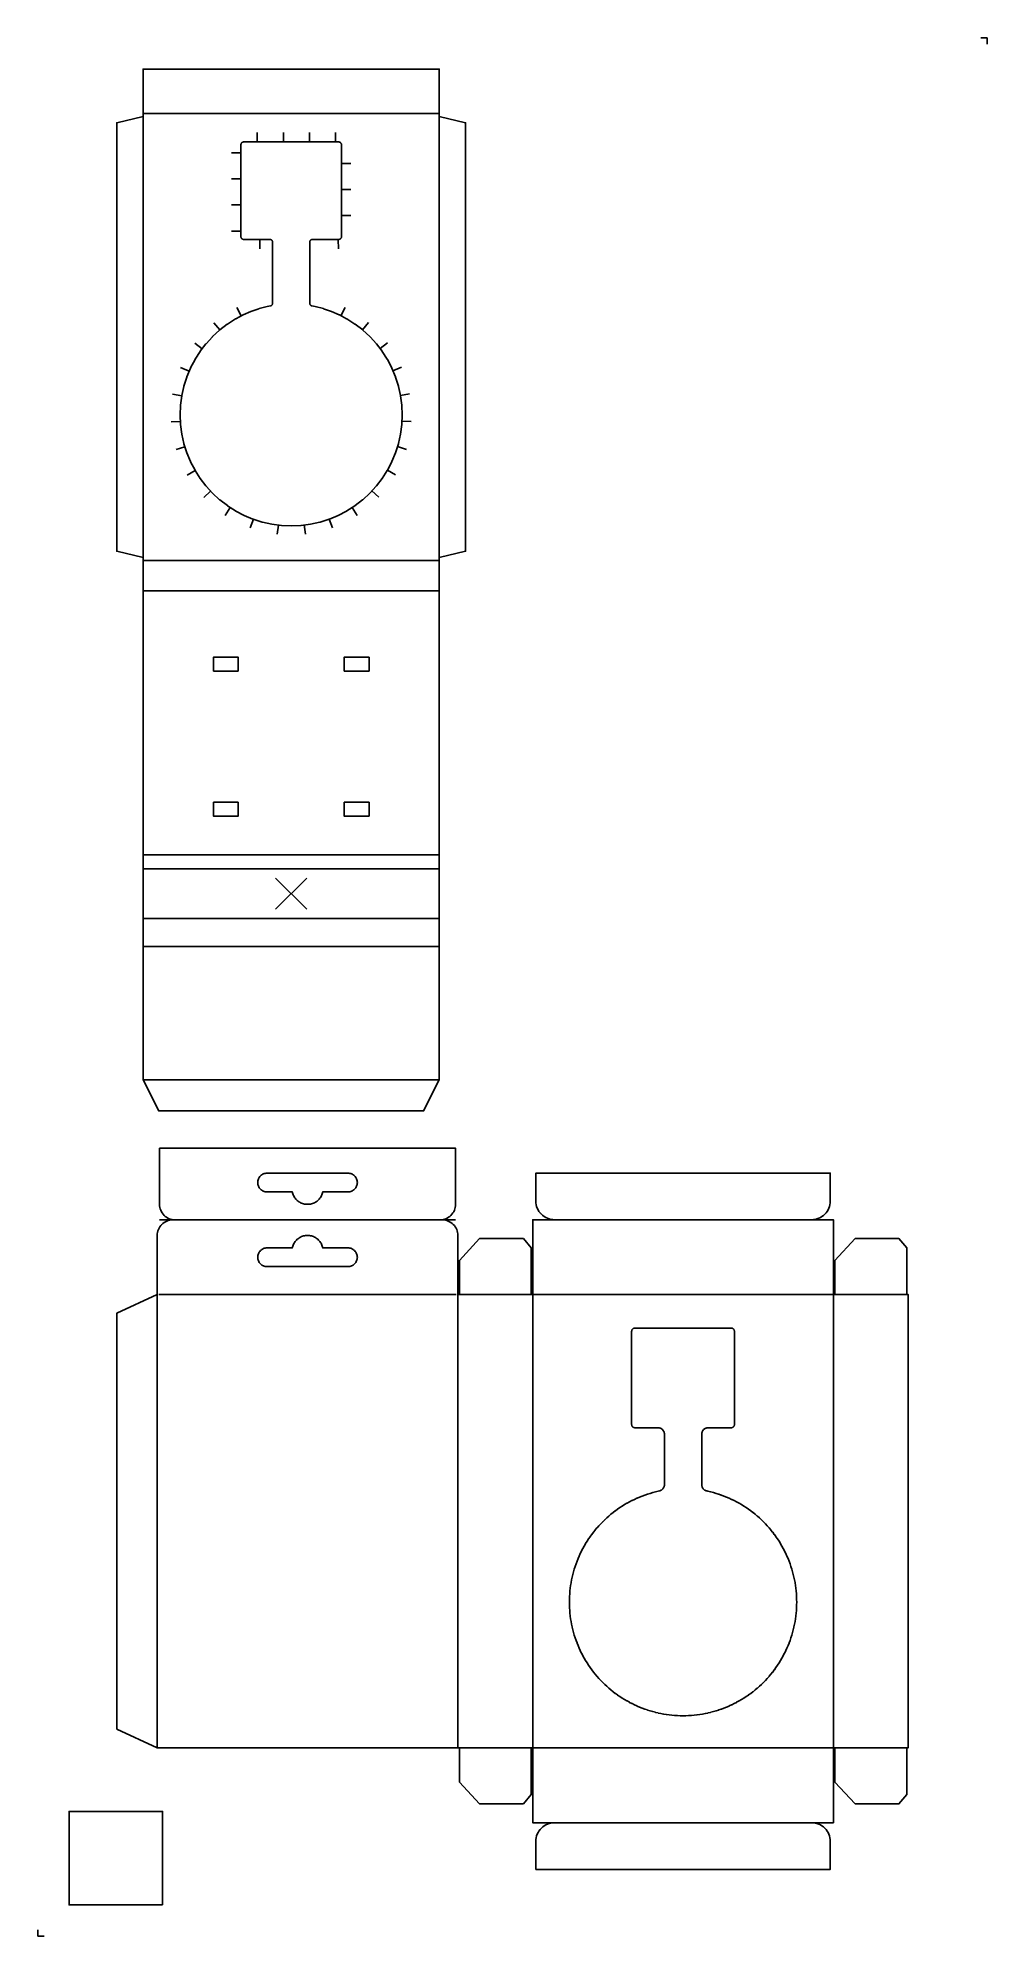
# Model space of a CAD drawing. Extents: x 0 to 305, y 0 to 610.
import ezdxf

# ---------------------------------------------------------------- set-up
doc = ezdxf.new("R2010")
doc.units = 0
for name, color, linetype in [('KONTROLLE_30MM', 7, 'Continuous'), ('RILLEN_BERG', 5, 'Continuous'), ('RILLEN_TAL', 3, 'Continuous'), ('SCHNEIDEN', 1, 'Continuous'), ('SEITENECKEN', 7, 'Continuous')]:
    doc.layers.add(name, color=color, linetype=linetype)

msp = doc.modelspace()

# ---------------------------------------------------------------- linework, layer by layer
at = {"layer": 'KONTROLLE_30MM', "color": 7}
msp.add_lwpolyline([(40, 10), (40, 40), (10, 40), (10, 10)], close=True, dxfattribs=at)
at = {"layer": 'RILLEN_BERG', "color": 5}
for points in [[(33.77, 585.35), (128.87, 585.35)], [(33.77, 441.75), (128.87, 441.75)], [(33.77, 432), (128.87, 432)], [(33.77, 347.2), (128.87, 347.2)], [(33.77, 317.8), (128.87, 317.8)], [(33.77, 275), (128.87, 275)], [(39.05, 230), (134.1, 230)], [(159.9, 230.05), (254.45, 230.05)], [(38.3, 60.45), (38.3, 206)], [(134.85, 60.45), (134.85, 206)], [(135.35, 206), (158.4, 206)], [(158.9, 60.45), (158.9, 206)], [(158.9, 206), (255.45, 206)], [(255.45, 60.45), (255.45, 206)], [(255.95, 206), (279, 206)], [(135.35, 60.45), (158.4, 60.45)], [(158.9, 60.45), (255.45, 60.45)], [(255.95, 60.45), (279, 60.45)], [(159.9, 36.4), (254.45, 36.4)]]:
    msp.add_lwpolyline(points, dxfattribs=at)
at = {"layer": 'RILLEN_TAL', "color": 3}
for points in [[(33.77, 442.75), (33.77, 584.35)], [(128.87, 442.75), (128.87, 584.35)], [(56.33, 406.2), (64.33, 406.2)], [(98.33, 406.2), (106.33, 406.2)], [(56.33, 364.2), (64.33, 364.2)], [(98.33, 364.2), (106.33, 364.2)], [(33.77, 342.75), (128.87, 342.75)], [(33.77, 326.75), (128.87, 326.75)], [(38.8, 206), (134.35, 206)]]:
    msp.add_lwpolyline(points, dxfattribs=at)
at = {"layer": 'SCHNEIDEN', "color": 1}
for points in [[(25.3, 582.35), (25.3, 582.35), (33.77, 584.35), (33.77, 584.35), (33.77, 584.35), (33.77, 584.35), (33.77, 584.35), (33.77, 584.35), (33.77, 584.35), (33.77, 584.35), (33.77, 584.35), (33.77, 584.35), (33.77, 584.35), (33.77, 584.35), (33.77, 584.35), (33.77, 584.35), (33.77, 584.35), (33.77, 599.6), (33.77, 599.6), (33.77, 599.6), (128.87, 599.6), (128.87, 599.6), (128.87, 599.6), (128.87, 584.35), (128.87, 584.35), (128.87, 584.35), (128.87, 584.35), (128.87, 584.35), (128.87, 584.35), (128.87, 584.35), (128.87, 584.35), (128.87, 584.35), (128.87, 584.35), (128.87, 584.35), (128.88, 584.35), (128.88, 584.35), (128.88, 584.35), (128.88, 584.35), (137.35, 582.35), (137.35, 582.35), (137.35, 582.35), (137.35, 444.75), (137.35, 444.75), (137.35, 444.75), (128.88, 442.75), (128.88, 442.75), (128.88, 442.75), (128.88, 442.75), (128.87, 442.75), (128.87, 442.75), (128.87, 442.75), (128.87, 442.75), (128.87, 442.75), (128.87, 442.75), (128.87, 442.75), (128.87, 442.75), (128.87, 442.75), (128.87, 442.75), (128.87, 442.75), (128.87, 275), (128.87, 275), (128.87, 275), (128.87, 275), (128.87, 275), (123.87, 265), (123.87, 265), (123.87, 265), (38.77, 265), (38.77, 265), (38.77, 265), (33.77, 275), (33.77, 275), (33.77, 275), (33.77, 275), (33.77, 275), (33.77, 442.75), (33.77, 442.75), (33.77, 442.75), (33.77, 442.75), (33.77, 442.75), (33.77, 442.75), (33.77, 442.75), (33.77, 442.75), (33.77, 442.75), (33.77, 442.75), (33.77, 442.75), (33.77, 442.75), (33.77, 442.75), (33.77, 442.75), (33.77, 442.75), (25.3, 444.75), (25.3, 444.75), (25.3, 444.75), (25.3, 582.35)], [(78.23, 453.04), (78.16, 453.04), (75.13, 453.44), (75.07, 453.46), (72.09, 454.12), (72.02, 454.14), (69.13, 455.05), (69.06, 455.08), (66.27, 456.24), (66.2, 456.27), (63.53, 457.66), (63.47, 457.7), (60.87, 459.35), (60.82, 459.39), (58.39, 461.26), (58.34, 461.3), (56.1, 463.37), (56.05, 463.42), (54, 465.65), (53.96, 465.71), (52.12, 468.1), (52.08, 468.16), (50.47, 470.7), (50.44, 470.76), (49.03, 473.46), (49, 473.53), (47.83, 476.34), (47.81, 476.4), (46.9, 479.3), (46.88, 479.37), (46.22, 482.33), (46.21, 482.4), (45.82, 485.41), (45.81, 485.48), (45.68, 488.52), (45.68, 488.58), (45.81, 491.59), (45.81, 491.66), (46.2, 494.66), (46.22, 494.72), (46.87, 497.68), (46.88, 497.75), (47.79, 500.65), (47.82, 500.72), (48.99, 503.55), (49.02, 503.61), (50.44, 506.34), (50.47, 506.4), (52.07, 508.92), (52.11, 508.97), (53.93, 511.36), (53.97, 511.41), (56.01, 513.65), (56.06, 513.7), (58.3, 515.77), (58.36, 515.81), (60.79, 517.69), (60.85, 517.73), (63.47, 519.41), (63.53, 519.44), (65.86, 520.67), (65.91, 520.7), (68.35, 521.75), (68.41, 521.78), (70.93, 522.65), (70.99, 522.67), (73.59, 523.35), (73.65, 523.36), (74.65, 523.54), (74.74, 523.57), (74.82, 523.59), (74.89, 523.62), (74.96, 523.66), (75.03, 523.71), (75.08, 523.76), (75.14, 523.82), (75.19, 523.89), (75.23, 523.95), (75.26, 524.02), (75.29, 524.1), (75.31, 524.18), (75.32, 524.25), (75.33, 524.35), (75.33, 544.08), (75.32, 544.18), (75.31, 544.26), (75.29, 544.33), (75.26, 544.41), (75.23, 544.48), (75.19, 544.54), (75.14, 544.61), (75.09, 544.67), (75.03, 544.72), (74.97, 544.76), (74.9, 544.81), (74.83, 544.84), (74.76, 544.86), (74.68, 544.88), (74.6, 544.9), (74.51, 544.9), (66.11, 544.9), (66.06, 544.9), (66.02, 544.9), (65.93, 544.91), (65.92, 544.92), (65.83, 544.94), (65.82, 544.94), (65.74, 544.97), (65.73, 544.97), (65.64, 545.01), (65.64, 545.02), (65.56, 545.07), (65.55, 545.07), (65.48, 545.13), (65.47, 545.13), (65.41, 545.2), (65.4, 545.21), (65.35, 545.28), (65.34, 545.29), (65.29, 545.36), (65.29, 545.37), (65.25, 545.45), (65.24, 545.46), (65.21, 545.55), (65.21, 545.56), (65.19, 545.64), (65.19, 545.66), (65.18, 545.74), (65.18, 545.79), (65.17, 545.83), (65.17, 575.27), (65.18, 575.31), (65.18, 575.36), (65.19, 575.45), (65.19, 575.46), (65.21, 575.54), (65.21, 575.55), (65.24, 575.64), (65.25, 575.65), (65.29, 575.73), (65.29, 575.74), (65.34, 575.82), (65.35, 575.82), (65.4, 575.89), (65.41, 575.9), (65.47, 575.97), (65.48, 575.97), (65.55, 576.03), (65.56, 576.04), (65.64, 576.08), (65.65, 576.09), (65.73, 576.13), (65.74, 576.13), (65.82, 576.16), (65.83, 576.16), (65.92, 576.18), (65.93, 576.19), (66.02, 576.2), (66.06, 576.2), (66.11, 576.2), (96.54, 576.2), (96.59, 576.2), (96.63, 576.2), (96.72, 576.19), (96.73, 576.18), (96.82, 576.16), (96.83, 576.16), (96.91, 576.13), (96.92, 576.13), (97.01, 576.09), (97.01, 576.08), (97.09, 576.04), (97.1, 576.03), (97.17, 575.97), (97.18, 575.97), (97.24, 575.9), (97.25, 575.89), (97.3, 575.82), (97.31, 575.81), (97.36, 575.74), (97.36, 575.73), (97.4, 575.65), (97.41, 575.64), (97.44, 575.55), (97.44, 575.54), (97.46, 575.46), (97.46, 575.44), (97.47, 575.36), (97.47, 575.31), (97.48, 575.27), (97.48, 545.83), (97.47, 545.79), (97.47, 545.74), (97.46, 545.66), (97.46, 545.64), (97.44, 545.56), (97.44, 545.55), (97.41, 545.46), (97.4, 545.45), (97.36, 545.37), (97.36, 545.36), (97.31, 545.29), (97.3, 545.28), (97.25, 545.21), (97.24, 545.2), (97.18, 545.13), (97.17, 545.13), (97.1, 545.07), (97.09, 545.06), (97.01, 545.02), (97, 545.01), (96.92, 544.97), (96.91, 544.97), (96.83, 544.94), (96.82, 544.94), (96.73, 544.92), (96.72, 544.91), (96.63, 544.9), (96.59, 544.9), (96.54, 544.9), (88.14, 544.9), (88.05, 544.9), (87.97, 544.88), (87.89, 544.86), (87.82, 544.84), (87.75, 544.81), (87.68, 544.76), (87.62, 544.72), (87.56, 544.67), (87.51, 544.61), (87.46, 544.54), (87.42, 544.48), (87.39, 544.41), (87.36, 544.33), (87.34, 544.26), (87.33, 544.18), (87.33, 544.08), (87.33, 524.35), (87.33, 524.25), (87.34, 524.18), (87.36, 524.1), (87.39, 524.02), (87.42, 523.95), (87.46, 523.89), (87.51, 523.82), (87.57, 523.76), (87.62, 523.71), (87.69, 523.66), (87.76, 523.62), (87.83, 523.59), (87.91, 523.57), (88, 523.54), (89, 523.36), (89.06, 523.35), (91.66, 522.67), (91.72, 522.65), (94.24, 521.78), (94.3, 521.75), (96.74, 520.7), (96.79, 520.67), (99.12, 519.44), (99.18, 519.41), (101.8, 517.73), (101.86, 517.69), (104.29, 515.81), (104.35, 515.77), (106.59, 513.7), (106.64, 513.65), (108.68, 511.41), (108.72, 511.36), (110.54, 508.97), (110.58, 508.92), (112.18, 506.4), (112.21, 506.34), (113.63, 503.61), (113.66, 503.55), (114.83, 500.72), (114.86, 500.65), (115.77, 497.75), (115.78, 497.68), (116.43, 494.72), (116.45, 494.66), (116.84, 491.66), (116.84, 491.59), (116.97, 488.58), (116.97, 488.52), (116.84, 485.48), (116.83, 485.41), (116.44, 482.4), (116.43, 482.33), (115.77, 479.37), (115.75, 479.3), (114.84, 476.4), (114.82, 476.34), (113.65, 473.53), (113.62, 473.46), (112.21, 470.76), (112.18, 470.7), (110.57, 468.16), (110.53, 468.1), (108.69, 465.71), (108.65, 465.65), (106.6, 463.42), (106.55, 463.37), (104.31, 461.3), (104.26, 461.26), (101.83, 459.39), (101.78, 459.35), (99.18, 457.7), (99.12, 457.66), (96.45, 456.27), (96.38, 456.24), (93.59, 455.08), (93.52, 455.05), (90.63, 454.14), (90.56, 454.12), (87.58, 453.46), (87.52, 453.44), (84.49, 453.04), (84.42, 453.04), (81.36, 452.9), (81.29, 452.9)], [(25.3, 66.45), (25.3, 66.45), (25.3, 200), (25.3, 200), (25.3, 200), (38.3, 206), (38.3, 206), (38.3, 206), (38.3, 206), (38.3, 206), (38.3, 206), (38.3, 206), (38.3, 206), (38.3, 206), (38.3, 206), (38.3, 206), (38.3, 206), (38.3, 206), (38.3, 225), (38.3, 225), (38.32, 225.49), (38.32, 225.49), (38.4, 225.98), (38.4, 225.98), (38.52, 226.45), (38.52, 226.45), (38.68, 226.91), (38.68, 226.91), (38.89, 227.36), (38.89, 227.36), (39.14, 227.78), (39.14, 227.78), (39.43, 228.17), (39.43, 228.17), (39.76, 228.54), (39.76, 228.54), (40.13, 228.87), (40.13, 228.87), (40.52, 229.16), (40.52, 229.16), (40.94, 229.41), (40.94, 229.41), (41.39, 229.62), (41.39, 229.62), (41.85, 229.78), (41.85, 229.78), (42.32, 229.9), (42.32, 229.9), (42.81, 229.98), (42.81, 229.98), (43.3, 230), (43.3, 230), (44.01, 230), (44.01, 230), (44.01, 230), (44.01, 230), (44.01, 230), (44.01, 230), (44.01, 230), (44.01, 230), (44.01, 230), (44.01, 230), (44.01, 230), (44.01, 230), (44.01, 230), (44.01, 230), (44.01, 230), (44.01, 230), (44.01, 230), (44.01, 230), (44.01, 230), (44.01, 230), (44.01, 230), (44.01, 230), (44.01, 230), (44.01, 230), (44.01, 230), (44.01, 230), (44.01, 230), (44.01, 230), (44.01, 230), (44.01, 230), (44.01, 230), (44.01, 230), (44.01, 230), (43.56, 230.02), (43.56, 230.02), (43.07, 230.1), (43.07, 230.1), (42.6, 230.22), (42.6, 230.22), (42.14, 230.38), (42.14, 230.38), (41.69, 230.59), (41.69, 230.59), (41.27, 230.84), (41.27, 230.84), (40.88, 231.13), (40.88, 231.13), (40.51, 231.46), (40.51, 231.46), (40.18, 231.83), (40.18, 231.83), (39.89, 232.22), (39.89, 232.22), (39.64, 232.64), (39.64, 232.64), (39.43, 233.09), (39.43, 233.09), (39.27, 233.55), (39.27, 233.55), (39.15, 234.02), (39.15, 234.02), (39.07, 234.51), (39.07, 234.51), (39.05, 235), (39.05, 235), (39.05, 253), (39.05, 253), (39.05, 253), (134.1, 253), (134.1, 253), (134.1, 253), (134.1, 235), (134.1, 235), (134.08, 234.51), (134.08, 234.51), (134, 234.02), (134, 234.02), (133.88, 233.55), (133.88, 233.55), (133.72, 233.09), (133.72, 233.09), (133.51, 232.64), (133.51, 232.64), (133.26, 232.22), (133.26, 232.22), (132.97, 231.83), (132.97, 231.83), (132.64, 231.46), (132.64, 231.46), (132.27, 231.13), (132.27, 231.13), (131.88, 230.84), (131.88, 230.84), (131.46, 230.59), (131.46, 230.59), (131.01, 230.38), (131.01, 230.38), (130.55, 230.22), (130.55, 230.22), (130.08, 230.1), (130.08, 230.1), (129.59, 230.02), (129.59, 230.02), (129.14, 230), (129.14, 230), (129.14, 230), (129.14, 230), (129.14, 230), (129.14, 230), (129.14, 230), (129.14, 230), (129.14, 230), (129.14, 230), (129.14, 230), (129.14, 230), (129.14, 230), (129.14, 230), (129.14, 230), (129.14, 230), (129.14, 230), (129.14, 230), (129.14, 230), (129.14, 230), (129.14, 230), (129.14, 230), (129.14, 230), (129.14, 230), (129.14, 230), (129.14, 230), (129.14, 230), (129.14, 230), (129.14, 230), (129.14, 230), (129.14, 230), (129.14, 230), (129.14, 230), (129.85, 230), (129.85, 230), (130.34, 229.98), (130.34, 229.98), (130.83, 229.9), (130.83, 229.9), (131.3, 229.78), (131.3, 229.78), (131.76, 229.62), (131.76, 229.62), (132.21, 229.41), (132.21, 229.41), (132.63, 229.16), (132.63, 229.16), (133.02, 228.87), (133.02, 228.87), (133.39, 228.54), (133.39, 228.54), (133.72, 228.17), (133.72, 228.17), (134.01, 227.78), (134.01, 227.78), (134.26, 227.36), (134.26, 227.36), (134.47, 226.91), (134.47, 226.91), (134.63, 226.45), (134.63, 226.45), (134.75, 225.98), (134.75, 225.98), (134.83, 225.49), (134.83, 225.49), (134.85, 225), (134.85, 225), (134.85, 206), (134.85, 206), (134.85, 206), (134.85, 206), (134.85, 206), (134.85, 206), (134.85, 206), (134.85, 206), (134.85, 206), (134.85, 206), (134.85, 206), (134.85, 206), (134.85, 206), (134.85, 206), (134.85, 206), (134.85, 206), (134.85, 206), (135.35, 206), (135.35, 206), (135.35, 206), (135.35, 206), (135.35, 206), (135.35, 206), (135.35, 206), (135.35, 206), (135.35, 206), (135.35, 206), (135.35, 206), (135.35, 206), (135.35, 206), (135.35, 206), (135.35, 206), (135.35, 206), (135.35, 206), (135.35, 217), (135.35, 217), (135.35, 217), (141.85, 224), (141.85, 224), (141.85, 224), (155.9, 224), (155.9, 224), (155.9, 224), (158.4, 221), (158.4, 221), (158.4, 221), (158.4, 206), (158.4, 206), (158.4, 206), (158.4, 206), (158.4, 206), (158.4, 206), (158.4, 206), (158.4, 206), (158.4, 206), (158.4, 206), (158.4, 206), (158.4, 206), (158.4, 206), (158.4, 206), (158.4, 206), (158.4, 206), (158.4, 206), (158.9, 206), (158.9, 206), (158.9, 206), (158.9, 206), (158.9, 206), (158.9, 206), (158.9, 206), (158.9, 206), (158.9, 206), (158.9, 206), (158.9, 206), (158.9, 206), (158.9, 206), (158.9, 206), (158.9, 206), (158.9, 206), (158.9, 206), (158.9, 230.05), (158.9, 230.05), (158.9, 230.05), (165.86, 230.05), (165.86, 230.05), (165.86, 230.05), (165.86, 230.05), (165.86, 230.05), (165.86, 230.05), (165.86, 230.05), (165.86, 230.05), (165.86, 230.05), (165.86, 230.05), (165.86, 230.05), (165.86, 230.05), (165.86, 230.05), (165.86, 230.05), (165.86, 230.05), (165.86, 230.05), (165.86, 230.05), (165.86, 230.05), (165.86, 230.05), (165.86, 230.05), (165.86, 230.05), (165.86, 230.05), (165.86, 230.05), (165.86, 230.05), (165.86, 230.05), (165.86, 230.05), (165.86, 230.05), (165.86, 230.05), (165.86, 230.05), (165.86, 230.05), (165.86, 230.05), (165.86, 230.05), (165.86, 230.05), (165.31, 230.08), (165.31, 230.08), (164.73, 230.17), (164.73, 230.17), (164.16, 230.31), (164.16, 230.31), (163.6, 230.51), (163.6, 230.51), (163.07, 230.76), (163.07, 230.76), (162.57, 231.06), (162.57, 231.06), (162.09, 231.41), (162.09, 231.41), (161.66, 231.81), (161.66, 231.81), (161.26, 232.24), (161.26, 232.24), (160.91, 232.72), (160.91, 232.72), (160.61, 233.22), (160.61, 233.22), (160.36, 233.75), (160.36, 233.75), (160.16, 234.31), (160.16, 234.31), (160.02, 234.88), (160.02, 234.88), (159.93, 235.46), (159.93, 235.46), (159.9, 236.05), (159.9, 236.05), (159.9, 245.05), (159.9, 245.05), (159.9, 245.05), (254.45, 245.05), (254.45, 245.05), (254.45, 245.05), (254.45, 236.05), (254.45, 236.05), (254.42, 235.46), (254.42, 235.46), (254.33, 234.88), (254.33, 234.88), (254.19, 234.31), (254.19, 234.31), (253.99, 233.75), (253.99, 233.75), (253.74, 233.22), (253.74, 233.22), (253.44, 232.72), (253.44, 232.72), (253.09, 232.24), (253.09, 232.24), (252.69, 231.81), (252.69, 231.81), (252.26, 231.41), (252.26, 231.41), (251.78, 231.06), (251.78, 231.06), (251.28, 230.76), (251.28, 230.76), (250.75, 230.51), (250.75, 230.51), (250.19, 230.31), (250.19, 230.31), (249.62, 230.17), (249.62, 230.17), (249.04, 230.08), (249.04, 230.08), (248.49, 230.05), (248.49, 230.05), (248.49, 230.05), (248.49, 230.05), (248.49, 230.05), (248.49, 230.05), (248.49, 230.05), (248.49, 230.05), (248.49, 230.05), (248.49, 230.05), (248.49, 230.05), (248.49, 230.05), (248.49, 230.05), (248.49, 230.05), (248.49, 230.05), (248.49, 230.05), (248.49, 230.05), (248.49, 230.05), (248.49, 230.05), (248.49, 230.05), (248.49, 230.05), (248.49, 230.05), (248.49, 230.05), (248.49, 230.05), (248.49, 230.05), (248.49, 230.05), (248.49, 230.05), (248.49, 230.05), (248.49, 230.05), (248.49, 230.05), (248.49, 230.05), (248.49, 230.05), (248.49, 230.05), (255.45, 230.05), (255.45, 230.05), (255.45, 230.05), (255.45, 206), (255.45, 206), (255.45, 206), (255.45, 206), (255.45, 206), (255.45, 206), (255.45, 206), (255.45, 206), (255.45, 206), (255.45, 206), (255.45, 206), (255.45, 206), (255.45, 206), (255.45, 206), (255.45, 206), (255.45, 206), (255.45, 206), (255.95, 206), (255.95, 206), (255.95, 206), (255.95, 206), (255.95, 206), (255.95, 206), (255.95, 206), (255.95, 206), (255.95, 206), (255.95, 206), (255.95, 206), (255.95, 206), (255.95, 206), (255.95, 206), (255.95, 206), (255.95, 206), (255.95, 206), (255.95, 217), (255.95, 217), (255.95, 217), (262.45, 224), (262.45, 224), (262.45, 224), (276.5, 224), (276.5, 224), (276.5, 224), (279, 221), (279, 221), (279, 221), (279, 206), (279, 206), (279, 206), (279, 206), (279, 206), (279, 206), (279, 206), (279, 206), (279, 206), (279, 206), (279, 206), (279, 206), (279, 206), (279, 206), (279, 206), (279, 206), (279, 206), (279.5, 206), (279.5, 206), (279.5, 206), (279.5, 60.45), (279.5, 60.45), (279.5, 60.45), (279, 60.45), (279, 60.45), (279, 60.45), (279, 60.45), (279, 60.45), (279, 60.45), (279, 60.45), (279, 60.45), (279, 60.45), (279, 60.45), (279, 60.45), (279, 60.45), (279, 60.45), (279, 60.45), (279, 60.45), (279, 60.45), (279, 60.45), (279, 45.45), (279, 45.45), (279, 45.45), (276.5, 42.45), (276.5, 42.45), (276.5, 42.45), (262.45, 42.45), (262.45, 42.45), (262.45, 42.45), (255.95, 49.45), (255.95, 49.45), (255.95, 49.45), (255.95, 60.45), (255.95, 60.45), (255.95, 60.45), (255.95, 60.45), (255.95, 60.45), (255.95, 60.45), (255.95, 60.45), (255.95, 60.45), (255.95, 60.45), (255.95, 60.45), (255.95, 60.45), (255.95, 60.45), (255.95, 60.45), (255.95, 60.45), (255.95, 60.45), (255.95, 60.45), (255.95, 60.45), (255.45, 60.45), (255.45, 60.45), (255.45, 60.45), (255.45, 60.45), (255.45, 60.45), (255.45, 60.45), (255.45, 60.45), (255.45, 60.45), (255.45, 60.45), (255.45, 60.45), (255.45, 60.45), (255.45, 60.45), (255.45, 60.45), (255.45, 60.45), (255.45, 60.45), (255.45, 60.45), (255.45, 60.45), (255.45, 36.4), (255.45, 36.4), (255.45, 36.4), (248.49, 36.4), (248.49, 36.4), (248.49, 36.4), (248.49, 36.4), (248.49, 36.4), (248.49, 36.4), (248.49, 36.4), (248.49, 36.4), (248.49, 36.4), (248.49, 36.4), (248.49, 36.4), (248.49, 36.4), (248.49, 36.4), (248.49, 36.4), (248.49, 36.4), (248.49, 36.4), (248.49, 36.4), (248.49, 36.4), (248.49, 36.4), (248.49, 36.4), (248.49, 36.4), (248.49, 36.4), (248.49, 36.4), (248.49, 36.4), (248.49, 36.4), (248.49, 36.4), (248.49, 36.4), (248.49, 36.4), (248.49, 36.4), (248.49, 36.4), (248.49, 36.4), (248.49, 36.4), (248.49, 36.4), (249.04, 36.37), (249.04, 36.37), (249.62, 36.28), (249.62, 36.28), (250.19, 36.14), (250.19, 36.14), (250.75, 35.94), (250.75, 35.94), (251.28, 35.69), (251.28, 35.69), (251.78, 35.39), (251.78, 35.39), (252.26, 35.04), (252.26, 35.04), (252.69, 34.64), (252.69, 34.64), (253.09, 34.21), (253.09, 34.21), (253.44, 33.73), (253.44, 33.73), (253.74, 33.23), (253.74, 33.23), (253.99, 32.7), (253.99, 32.7), (254.19, 32.14), (254.19, 32.14), (254.33, 31.57), (254.33, 31.57), (254.42, 30.99), (254.42, 30.99), (254.45, 30.4), (254.45, 30.4), (254.45, 21.4), (254.45, 21.4), (254.45, 21.4), (159.9, 21.4), (159.9, 21.4), (159.9, 21.4), (159.9, 30.4), (159.9, 30.4), (159.93, 30.99), (159.93, 30.99), (160.02, 31.57), (160.02, 31.57), (160.16, 32.14), (160.16, 32.14), (160.36, 32.7), (160.36, 32.7), (160.61, 33.23), (160.61, 33.23), (160.91, 33.73), (160.91, 33.73), (161.26, 34.21), (161.26, 34.21), (161.66, 34.64), (161.66, 34.64), (162.09, 35.04), (162.09, 35.04), (162.57, 35.39), (162.57, 35.39), (163.07, 35.69), (163.07, 35.69), (163.6, 35.94), (163.6, 35.94), (164.16, 36.14), (164.16, 36.14), (164.73, 36.28), (164.73, 36.28), (165.31, 36.37), (165.31, 36.37), (165.86, 36.4), (165.86, 36.4), (165.86, 36.4), (165.86, 36.4), (165.86, 36.4), (165.86, 36.4), (165.86, 36.4), (165.86, 36.4), (165.86, 36.4), (165.86, 36.4), (165.86, 36.4), (165.86, 36.4), (165.86, 36.4), (165.86, 36.4), (165.86, 36.4), (165.86, 36.4), (165.86, 36.4), (165.86, 36.4), (165.86, 36.4), (165.86, 36.4), (165.86, 36.4), (165.86, 36.4), (165.86, 36.4), (165.86, 36.4), (165.86, 36.4), (165.86, 36.4), (165.86, 36.4), (165.86, 36.4), (165.86, 36.4), (165.86, 36.4), (165.86, 36.4), (165.86, 36.4), (165.86, 36.4), (158.9, 36.4), (158.9, 36.4), (158.9, 36.4), (158.9, 60.45), (158.9, 60.45), (158.9, 60.45), (158.9, 60.45), (158.9, 60.45), (158.9, 60.45), (158.9, 60.45), (158.9, 60.45), (158.9, 60.45), (158.9, 60.45), (158.9, 60.45), (158.9, 60.45), (158.9, 60.45), (158.9, 60.45), (158.9, 60.45), (158.9, 60.45), (158.9, 60.45), (158.4, 60.45), (158.4, 60.45), (158.4, 60.45), (158.4, 60.45), (158.4, 60.45), (158.4, 60.45), (158.4, 60.45), (158.4, 60.45), (158.4, 60.45), (158.4, 60.45), (158.4, 60.45), (158.4, 60.45), (158.4, 60.45), (158.4, 60.45), (158.4, 60.45), (158.4, 60.45), (158.4, 60.45), (158.4, 45.45), (158.4, 45.45), (158.4, 45.45), (155.9, 42.45), (155.9, 42.45), (155.9, 42.45), (141.85, 42.45), (141.85, 42.45), (141.85, 42.45), (135.35, 49.45), (135.35, 49.45), (135.35, 49.45), (135.35, 60.45), (135.35, 60.45), (135.35, 60.45), (135.35, 60.45), (135.35, 60.45), (135.35, 60.45), (135.35, 60.45), (135.35, 60.45), (135.35, 60.45), (135.35, 60.45), (135.35, 60.45), (135.35, 60.45), (135.35, 60.45), (135.35, 60.45), (135.35, 60.45), (135.35, 60.45), (135.35, 60.45), (38.3, 60.45), (38.3, 60.45), (38.3, 60.45), (38.3, 60.45), (25.3, 66.45)], [(99.87, 239.01), (100.16, 239.06), (100.45, 239.13), (100.72, 239.23), (100.99, 239.35), (101.24, 239.51), (101.48, 239.68), (101.7, 239.88), (101.89, 240.1), (102.07, 240.33), (102.22, 240.59), (102.35, 240.85), (102.45, 241.13), (102.52, 241.41), (102.56, 241.71), (102.58, 242), (102.56, 242.29), (102.52, 242.59), (102.45, 242.87), (102.35, 243.15), (102.22, 243.41), (102.07, 243.67), (101.89, 243.9), (101.7, 244.12), (101.48, 244.32), (101.24, 244.49), (100.99, 244.65), (100.72, 244.77), (100.45, 244.87), (100.16, 244.94), (99.87, 244.99), (99.58, 245), (86.58, 245), (73.58, 245), (73.28, 244.99), (72.99, 244.94), (72.7, 244.87), (72.43, 244.77), (72.16, 244.65), (71.91, 244.49), (71.67, 244.32), (71.45, 244.12), (71.26, 243.9), (71.08, 243.67), (70.93, 243.41), (70.8, 243.15), (70.7, 242.87), (70.63, 242.59), (70.59, 242.29), (70.58, 242), (70.59, 241.71), (70.63, 241.41), (70.7, 241.13), (70.8, 240.85), (70.93, 240.59), (71.08, 240.33), (71.26, 240.1), (71.45, 239.88), (71.67, 239.68), (71.91, 239.51), (72.16, 239.35), (72.43, 239.23), (72.7, 239.13), (72.99, 239.06), (73.28, 239.01), (73.58, 239), (81.68, 239), (81.75, 238.71), (81.84, 238.39), (81.96, 238.09), (82.09, 237.79), (82.24, 237.5), (82.42, 237.22), (82.61, 236.96), (82.82, 236.7), (83.04, 236.46), (83.28, 236.24), (83.53, 236.03), (83.8, 235.84), (84.08, 235.67), (84.36, 235.52), (84.66, 235.38), (84.97, 235.27), (85.28, 235.17), (85.6, 235.1), (85.92, 235.04), (86.25, 235.01), (86.58, 235), (86.9, 235.01), (87.23, 235.04), (87.55, 235.1), (87.87, 235.17), (88.18, 235.27), (88.49, 235.38), (88.79, 235.52), (89.08, 235.67), (89.35, 235.84), (89.62, 236.03), (89.87, 236.24), (90.11, 236.46), (90.33, 236.7), (90.54, 236.96), (90.73, 237.22), (90.91, 237.5), (91.06, 237.79), (91.19, 238.09), (91.31, 238.39), (91.4, 238.71), (91.47, 239), (99.58, 239)], [(99.87, 220.99), (100.16, 220.94), (100.45, 220.87), (100.72, 220.77), (100.99, 220.65), (101.24, 220.49), (101.48, 220.32), (101.7, 220.12), (101.89, 219.9), (102.07, 219.67), (102.22, 219.41), (102.35, 219.15), (102.45, 218.87), (102.52, 218.59), (102.56, 218.29), (102.58, 218), (102.56, 217.71), (102.52, 217.41), (102.45, 217.13), (102.35, 216.85), (102.22, 216.59), (102.07, 216.33), (101.89, 216.1), (101.7, 215.88), (101.48, 215.68), (101.24, 215.51), (100.99, 215.35), (100.72, 215.23), (100.45, 215.13), (100.16, 215.06), (99.87, 215.01), (99.58, 215), (86.58, 215), (73.58, 215), (73.28, 215.01), (72.99, 215.06), (72.7, 215.13), (72.43, 215.23), (72.16, 215.35), (71.91, 215.51), (71.67, 215.68), (71.45, 215.88), (71.26, 216.1), (71.08, 216.33), (70.93, 216.59), (70.8, 216.85), (70.7, 217.13), (70.63, 217.41), (70.59, 217.71), (70.58, 218), (70.59, 218.29), (70.63, 218.59), (70.7, 218.87), (70.8, 219.15), (70.93, 219.41), (71.08, 219.67), (71.26, 219.9), (71.45, 220.12), (71.67, 220.32), (71.91, 220.49), (72.16, 220.65), (72.43, 220.77), (72.7, 220.87), (72.99, 220.94), (73.28, 220.99), (73.58, 221), (81.68, 221), (81.75, 221.29), (81.84, 221.61), (81.96, 221.91), (82.09, 222.21), (82.24, 222.5), (82.42, 222.78), (82.61, 223.04), (82.82, 223.3), (83.04, 223.54), (83.28, 223.76), (83.53, 223.97), (83.8, 224.16), (84.08, 224.33), (84.36, 224.48), (84.66, 224.62), (84.97, 224.73), (85.28, 224.83), (85.6, 224.9), (85.92, 224.96), (86.25, 224.99), (86.58, 225), (86.9, 224.99), (87.23, 224.96), (87.55, 224.9), (87.87, 224.83), (88.18, 224.73), (88.49, 224.62), (88.79, 224.48), (89.08, 224.33), (89.35, 224.16), (89.62, 223.97), (89.87, 223.76), (90.11, 223.54), (90.33, 223.3), (90.54, 223.04), (90.73, 222.78), (90.91, 222.5), (91.06, 222.21), (91.19, 221.91), (91.31, 221.61), (91.4, 221.29), (91.47, 221), (99.58, 221)], [(199.59, 142.95), (199.78, 143), (199.96, 143.07), (200.13, 143.15), (200.3, 143.25), (200.46, 143.37), (200.6, 143.5), (200.73, 143.65), (200.84, 143.8), (200.94, 143.97), (201.03, 144.15), (201.09, 144.33), (201.14, 144.52), (201.17, 144.71), (201.18, 144.91), (201.18, 161.25), (201.17, 161.45), (201.14, 161.64), (201.09, 161.83), (201.02, 162.02), (200.94, 162.19), (200.84, 162.36), (200.72, 162.52), (200.59, 162.66), (200.44, 162.8), (200.29, 162.91), (200.12, 163.01), (199.94, 163.1), (199.76, 163.16), (199.57, 163.21), (199.37, 163.24), (199.18, 163.25), (191.7, 163.25), (191.65, 163.25), (191.63, 163.25), (191.53, 163.26), (191.43, 163.28), (191.34, 163.31), (191.25, 163.35), (191.16, 163.39), (191.08, 163.45), (191, 163.51), (190.93, 163.58), (190.87, 163.66), (190.82, 163.74), (190.77, 163.82), (190.73, 163.91), (190.71, 164.01), (190.69, 164.1), (190.68, 164.2), (190.68, 164.23), (190.67, 164.27), (190.67, 194.23), (190.68, 194.27), (190.68, 194.3), (190.69, 194.4), (190.71, 194.49), (190.73, 194.59), (190.77, 194.68), (190.82, 194.76), (190.87, 194.84), (190.93, 194.92), (191, 194.99), (191.08, 195.05), (191.16, 195.11), (191.25, 195.15), (191.34, 195.19), (191.43, 195.22), (191.53, 195.24), (191.63, 195.25), (191.65, 195.25), (191.7, 195.25), (222.65, 195.25), (222.7, 195.25), (222.72, 195.25), (222.82, 195.24), (222.92, 195.22), (223.01, 195.19), (223.1, 195.15), (223.19, 195.11), (223.27, 195.05), (223.35, 194.99), (223.42, 194.92), (223.48, 194.84), (223.53, 194.76), (223.58, 194.68), (223.62, 194.59), (223.64, 194.49), (223.66, 194.4), (223.67, 194.3), (223.67, 194.27), (223.68, 194.23), (223.68, 164.27), (223.67, 164.23), (223.67, 164.2), (223.66, 164.1), (223.64, 164.01), (223.62, 163.91), (223.58, 163.82), (223.53, 163.74), (223.48, 163.66), (223.42, 163.58), (223.35, 163.51), (223.27, 163.45), (223.19, 163.39), (223.1, 163.35), (223.01, 163.31), (222.92, 163.28), (222.82, 163.26), (222.72, 163.25), (222.7, 163.25), (222.65, 163.25), (215.18, 163.25), (214.98, 163.24), (214.78, 163.21), (214.59, 163.16), (214.41, 163.1), (214.23, 163.01), (214.06, 162.91), (213.91, 162.8), (213.76, 162.66), (213.63, 162.52), (213.51, 162.36), (213.41, 162.19), (213.33, 162.02), (213.26, 161.83), (213.21, 161.64), (213.18, 161.45), (213.18, 161.25), (213.18, 144.91), (213.18, 144.71), (213.21, 144.52), (213.26, 144.33), (213.32, 144.15), (213.41, 143.97), (213.51, 143.8), (213.62, 143.65), (213.75, 143.5), (213.89, 143.37), (214.05, 143.25), (214.22, 143.15), (214.39, 143.07), (214.57, 143), (214.76, 142.95), (215.16, 142.87), (215.18, 142.86), (216.03, 142.66), (216.06, 142.65), (216.9, 142.43), (216.92, 142.42), (217.76, 142.18), (217.78, 142.17), (218.61, 141.91), (218.64, 141.9), (219.46, 141.62), (219.48, 141.61), (220.3, 141.31), (220.32, 141.3), (221.13, 140.98), (221.15, 140.97), (221.96, 140.62), (221.98, 140.61), (222.77, 140.25), (222.79, 140.24), (223.57, 139.86), (223.6, 139.85), (224.37, 139.45), (224.39, 139.43), (225.16, 139.01), (225.18, 139), (225.93, 138.56), (225.95, 138.55), (226.69, 138.09), (226.71, 138.08), (227.44, 137.61), (227.46, 137.59), (228.18, 137.1), (228.2, 137.08), (228.91, 136.57), (228.93, 136.56), (229.62, 136.03), (229.64, 136.02), (230.32, 135.47), (230.34, 135.46), (231.01, 134.9), (231.03, 134.88), (231.68, 134.3), (231.7, 134.29), (232.33, 133.69), (232.35, 133.68), (232.98, 133.07), (232.99, 133.05), (233.6, 132.43), (233.62, 132.41), (234.21, 131.77), (234.23, 131.75), (234.8, 131.1), (234.82, 131.08), (235.38, 130.41), (235.4, 130.4), (235.94, 129.72), (235.96, 129.7), (236.48, 129), (236.5, 128.98), (237.01, 128.28), (237.02, 128.26), (237.52, 127.54), (237.53, 127.52), (238.01, 126.79), (238.02, 126.77), (238.48, 126.03), (238.49, 126), (238.93, 125.25), (238.94, 125.23), (239.36, 124.47), (239.37, 124.45), (239.77, 123.67), (239.78, 123.65), (240.17, 122.87), (240.18, 122.84), (240.54, 122.05), (240.55, 122.03), (240.89, 121.23), (240.9, 121.21), (241.22, 120.4), (241.23, 120.37), (241.54, 119.56), (241.55, 119.53), (241.83, 118.71), (241.84, 118.69), (242.1, 117.86), (242.11, 117.83), (242.35, 117), (242.36, 116.97), (242.58, 116.13), (242.58, 116.11), (242.79, 115.26), (242.79, 115.24), (242.97, 114.38), (242.98, 114.36), (243.14, 113.5), (243.14, 113.48), (243.28, 112.62), (243.28, 112.59), (243.4, 111.73), (243.4, 111.71), (243.5, 110.84), (243.5, 110.82), (243.58, 109.95), (243.58, 109.92), (243.63, 109.05), (243.63, 109.03), (243.66, 108.16), (243.66, 108.13), (243.67, 107.26), (243.67, 107.24), (243.66, 106.37), (243.66, 106.34), (243.63, 105.47), (243.63, 105.45), (243.58, 104.58), (243.58, 104.55), (243.5, 103.68), (243.5, 103.66), (243.4, 102.79), (243.4, 102.77), (243.28, 101.91), (243.28, 101.88), (243.14, 101.02), (243.14, 101), (242.98, 100.14), (242.97, 100.12), (242.79, 99.26), (242.79, 99.24), (242.58, 98.39), (242.58, 98.37), (242.36, 97.53), (242.35, 97.5), (242.11, 96.67), (242.1, 96.64), (241.84, 95.81), (241.83, 95.79), (241.55, 94.97), (241.54, 94.94), (241.23, 94.13), (241.22, 94.1), (240.9, 93.29), (240.89, 93.27), (240.55, 92.47), (240.54, 92.45), (240.18, 91.66), (240.17, 91.63), (239.78, 90.85), (239.77, 90.83), (239.37, 90.05), (239.36, 90.03), (238.94, 89.27), (238.93, 89.25), (238.49, 88.5), (238.48, 88.47), (238.02, 87.73), (238.01, 87.71), (237.53, 86.98), (237.52, 86.96), (237.02, 86.24), (237.01, 86.22), (236.5, 85.52), (236.48, 85.5), (235.96, 84.8), (235.94, 84.78), (235.4, 84.1), (235.38, 84.09), (234.82, 83.42), (234.8, 83.4), (234.23, 82.75), (234.21, 82.73), (233.62, 82.09), (233.6, 82.07), (232.99, 81.45), (232.98, 81.43), (232.35, 80.82), (232.33, 80.81), (231.7, 80.21), (231.68, 80.2), (231.03, 79.62), (231.01, 79.6), (230.34, 79.04), (230.32, 79.03), (229.64, 78.48), (229.62, 78.47), (228.93, 77.94), (228.91, 77.93), (228.2, 77.42), (228.18, 77.4), (227.46, 76.91), (227.44, 76.89), (226.71, 76.42), (226.69, 76.41), (225.95, 75.95), (225.93, 75.94), (225.18, 75.5), (225.16, 75.49), (224.39, 75.07), (224.37, 75.05), (223.6, 74.65), (223.57, 74.64), (222.79, 74.26), (222.77, 74.25), (221.98, 73.89), (221.96, 73.88), (221.15, 73.53), (221.13, 73.52), (220.32, 73.2), (220.3, 73.19), (219.48, 72.89), (219.46, 72.88), (218.64, 72.6), (218.61, 72.59), (217.78, 72.33), (217.76, 72.32), (216.92, 72.08), (216.9, 72.07), (216.06, 71.85), (216.03, 71.84), (215.18, 71.64), (215.16, 71.63), (214.31, 71.45), (214.28, 71.45), (213.43, 71.29), (213.4, 71.29), (212.54, 71.15), (212.52, 71.14), (211.66, 71.03), (211.63, 71.02), (210.76, 70.93), (210.74, 70.92), (209.87, 70.85), (209.85, 70.85), (208.98, 70.79), (208.95, 70.79), (208.08, 70.76), (208.06, 70.76), (207.19, 70.75), (207.16, 70.75), (206.29, 70.76), (206.27, 70.76), (205.4, 70.79), (205.37, 70.79), (204.5, 70.85), (204.48, 70.85), (203.61, 70.92), (203.59, 70.93), (202.72, 71.02), (202.69, 71.03), (201.83, 71.14), (201.81, 71.15), (200.95, 71.29), (200.92, 71.29), (200.07, 71.45), (200.04, 71.45), (199.19, 71.63), (199.17, 71.64), (198.32, 71.84), (198.29, 71.85), (197.45, 72.07), (197.43, 72.08), (196.59, 72.32), (196.57, 72.33), (195.74, 72.59), (195.71, 72.6), (194.89, 72.88), (194.87, 72.89), (194.05, 73.19), (194.03, 73.2), (193.22, 73.52), (193.2, 73.53), (192.39, 73.88), (192.37, 73.89), (191.58, 74.25), (191.56, 74.26), (190.78, 74.64), (190.75, 74.65), (189.98, 75.05), (189.96, 75.07), (189.19, 75.49), (189.17, 75.5), (188.42, 75.94), (188.4, 75.95), (187.66, 76.41), (187.64, 76.42), (186.91, 76.89), (186.89, 76.91), (186.17, 77.4), (186.15, 77.42), (185.44, 77.93), (185.42, 77.94), (184.73, 78.47), (184.71, 78.48), (184.03, 79.03), (184.01, 79.04), (183.34, 79.6), (183.32, 79.62), (182.67, 80.2), (182.65, 80.21), (182.02, 80.81), (182, 80.82), (181.37, 81.43), (181.36, 81.45), (180.75, 82.07), (180.73, 82.09), (180.14, 82.73), (180.12, 82.75), (179.55, 83.4), (179.53, 83.42), (178.97, 84.09), (178.95, 84.1), (178.41, 84.78), (178.39, 84.8), (177.87, 85.5), (177.85, 85.52), (177.34, 86.22), (177.33, 86.24), (176.83, 86.96), (176.82, 86.98), (176.34, 87.71), (176.33, 87.73), (175.87, 88.47), (175.86, 88.5), (175.42, 89.25), (175.41, 89.27), (174.99, 90.03), (174.98, 90.05), (174.58, 90.83), (174.57, 90.85), (174.18, 91.63), (174.17, 91.66), (173.81, 92.45), (173.8, 92.47), (173.46, 93.27), (173.45, 93.29), (173.13, 94.1), (173.12, 94.13), (172.81, 94.94), (172.8, 94.97), (172.52, 95.79), (172.51, 95.81), (172.25, 96.64), (172.24, 96.67), (172, 97.5), (171.99, 97.53), (171.77, 98.37), (171.77, 98.39), (171.56, 99.24), (171.56, 99.26), (171.38, 100.12), (171.37, 100.14), (171.21, 101), (171.21, 101.02), (171.07, 101.88), (171.07, 101.91), (170.95, 102.77), (170.95, 102.79), (170.85, 103.66), (170.85, 103.68), (170.77, 104.55), (170.77, 104.58), (170.72, 105.45), (170.72, 105.47), (170.69, 106.34), (170.69, 106.37), (170.68, 107.24), (170.68, 107.26), (170.69, 108.13), (170.69, 108.16), (170.72, 109.03), (170.72, 109.05), (170.77, 109.92), (170.77, 109.95), (170.85, 110.82), (170.85, 110.84), (170.95, 111.71), (170.95, 111.73), (171.07, 112.59), (171.07, 112.62), (171.21, 113.48), (171.21, 113.5), (171.37, 114.36), (171.38, 114.38), (171.56, 115.24), (171.56, 115.26), (171.77, 116.11), (171.77, 116.13), (171.99, 116.97), (172, 117), (172.24, 117.83), (172.25, 117.86), (172.51, 118.69), (172.52, 118.71), (172.8, 119.53), (172.81, 119.56), (173.12, 120.37), (173.13, 120.4), (173.45, 121.21), (173.46, 121.23), (173.8, 122.03), (173.81, 122.05), (174.17, 122.84), (174.18, 122.87), (174.57, 123.65), (174.58, 123.67), (174.98, 124.45), (174.99, 124.47), (175.41, 125.23), (175.42, 125.25), (175.86, 126), (175.87, 126.03), (176.33, 126.77), (176.34, 126.79), (176.82, 127.52), (176.83, 127.54), (177.33, 128.26), (177.34, 128.28), (177.85, 128.98), (177.87, 129), (178.39, 129.7), (178.41, 129.72), (178.95, 130.4), (178.97, 130.41), (179.53, 131.08), (179.55, 131.1), (180.12, 131.75), (180.14, 131.77), (180.73, 132.41), (180.75, 132.43), (181.36, 133.05), (181.37, 133.07), (182, 133.68), (182.02, 133.69), (182.65, 134.29), (182.67, 134.3), (183.32, 134.88), (183.34, 134.9), (184.01, 135.46), (184.03, 135.47), (184.71, 136.02), (184.73, 136.03), (185.42, 136.56), (185.44, 136.57), (186.15, 137.08), (186.17, 137.1), (186.89, 137.59), (186.91, 137.61), (187.64, 138.08), (187.66, 138.09), (188.4, 138.55), (188.42, 138.56), (189.17, 139), (189.19, 139.01), (189.96, 139.43), (189.98, 139.45), (190.75, 139.85), (190.78, 139.86), (191.56, 140.24), (191.58, 140.25), (192.37, 140.61), (192.39, 140.62), (193.2, 140.97), (193.22, 140.98), (194.03, 141.3), (194.05, 141.31), (194.87, 141.61), (194.89, 141.62), (195.71, 141.9), (195.74, 141.91), (196.57, 142.17), (196.59, 142.18), (197.43, 142.42), (197.45, 142.43), (198.29, 142.65), (198.32, 142.66), (199.17, 142.86), (199.19, 142.87)]]:
    msp.add_lwpolyline(points, close=True, dxfattribs=at)
for points in [[(70.45, 576.2), (70.45, 579.2)], [(78.83, 576.2), (78.83, 579.2)], [(87.2, 576.2), (87.2, 579.2)], [(95.58, 576.2), (95.58, 579.2)], [(65.17, 572.71), (62.17, 572.71)], [(97.48, 569.33), (100.48, 569.33)], [(65.17, 564.33), (62.17, 564.33)], [(97.48, 560.96), (100.48, 560.96)], [(65.17, 555.96), (62.17, 555.96)], [(97.48, 552.58), (100.48, 552.58)], [(65.17, 547.58), (62.17, 547.58)], [(71.26, 544.9), (71.26, 541.9)], [(96.39, 544.9), (96.56, 541.91)], [(65.3, 520.38), (63.9, 523.03)], [(97.29, 520.41), (98.69, 523.06)], [(104.21, 515.88), (106.12, 518.19)], [(58.39, 515.83), (56.46, 518.14)], [(52.73, 509.79), (50.35, 511.61)], [(109.87, 509.85), (112.26, 511.67)], [(48.61, 502.63), (45.83, 503.77)], [(114.02, 502.69), (116.79, 503.84)], [(46.21, 494.71), (43.26, 495.23)], [(116.42, 494.77), (119.37, 495.31)], [(45.77, 486.44), (42.77, 486.31)], [(116.89, 486.51), (119.88, 486.38)], [(47.21, 478.3), (44.35, 477.4)], [(115.46, 478.37), (118.32, 477.47)], [(50.47, 470.7), (47.88, 469.19)], [(112.21, 470.76), (114.82, 469.27)], [(55.44, 464.08), (53.22, 462.06)], [(107.26, 464.13), (109.47, 462.11)], [(61.78, 458.77), (60.17, 456.24)], [(100.93, 458.81), (102.54, 456.28)], [(69.17, 455.04), (68.16, 452.22)], [(77.22, 453.17), (76.83, 450.19)], [(85.49, 453.18), (85.89, 450.2)], [(93.55, 455.06), (94.58, 452.25)], [(56.33, 406.2), (56.33, 410.7), (64.33, 410.7), (64.33, 406.2)], [(98.33, 406.2), (98.33, 410.7), (106.33, 410.7), (106.33, 406.2)], [(56.33, 364.2), (56.33, 359.7), (64.33, 359.7), (64.33, 364.2)], [(98.33, 364.2), (98.33, 359.7), (106.33, 359.7), (106.33, 364.2)], [(76.33, 329.75), (86.33, 339.75)], [(76.33, 339.75), (86.33, 329.75)]]:
    msp.add_lwpolyline(points, dxfattribs=at)
at = {"layer": 'SEITENECKEN', "color": 7}
for points in [[(302.8, 609.6), (304.8, 609.6), (304.8, 607.6)], [(0, 2), (0, 0), (2, 0)]]:
    msp.add_lwpolyline(points, dxfattribs=at)

doc.saveas('drawing.dxf')
